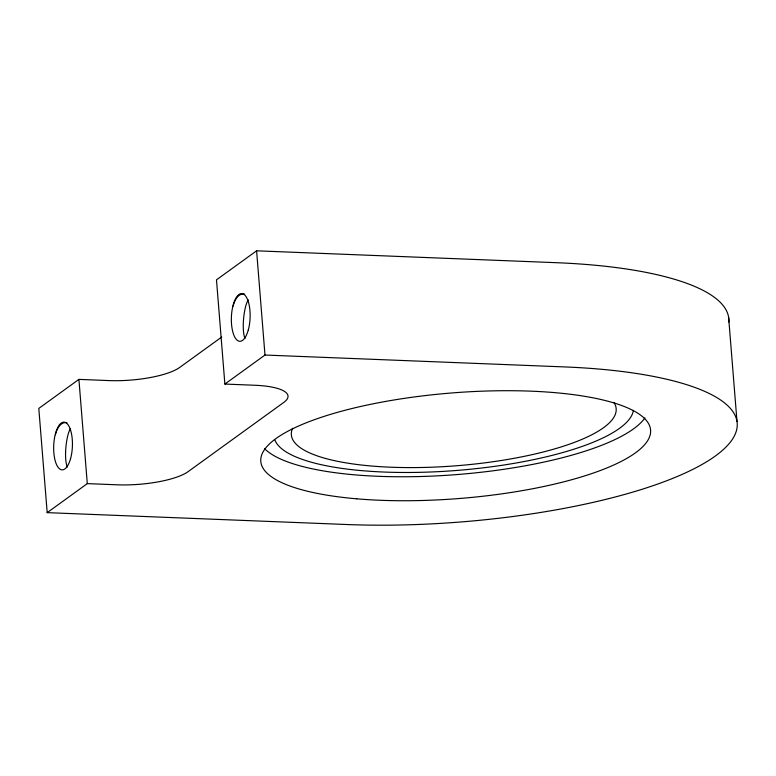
<?xml version="1.0" encoding="UTF-8"?>
<svg xmlns="http://www.w3.org/2000/svg" width="776" height="776" viewBox="0 0 776 776"><rect width="100%" height="100%" fill="white"/><g stroke="black" fill="none" stroke-linecap="round" stroke-linejoin="round"><path stroke-width="1.16" d="M221.732 337.017L179.741 367.407A54.31 14.695 -4.6 0 1 108.873 380.579L78.909 379.386L38.8 408.418L47.191 512.645L346.794 524.518A282.406 76.417 -4.6 0 0 715.346 456.007A282.406 76.417 -4.6 0 0 564.588 366.922L264.985 355.039L224.875 384.062L216.485 279.835L256.594 250.813L556.198 262.686A282.406 76.417 -4.6 0 1 728.809 322.05M47.191 512.645L87.29 483.623L117.254 484.806A54.31 14.695 -4.6 0 0 188.131 471.633L283.822 402.385A54.31 14.695 -4.6 0 0 254.829 385.255L224.875 384.062M728.615 317.248L736.996 421.475M256.594 250.813L264.985 355.039M78.909 379.386L87.29 483.623M644.924 417.886A195.513 52.904 -4.6 0 1 458.238 474.466A195.513 52.904 -4.6 0 1 264.548 448.615M633.381 410.378A180.304 48.791 -4.6 0 1 459.508 470.227A180.304 48.791 -4.6 0 1 274.985 440.215M613.903 402.404A162.931 44.087 -4.6 0 1 457.297 465.697A162.931 44.087 -4.6 0 1 292.581 428.255M244.964 338.443A23.629 6.402 -83.7 0 1 245.565 306.675A23.629 11.912 87.8 0 1 248.223 299.895M233.091 306.18A23.629 11.912 87.8 0 1 244.673 294.191M67.269 467.026A23.629 6.402 -83.7 0 1 67.871 435.258A23.629 11.912 87.8 0 1 70.529 428.478M55.397 434.773A23.629 11.912 87.8 0 1 66.978 422.774M356.795 498.822A195.513 52.904 -4.6 0 0 650.618 431.64A195.513 52.904 -4.6 0 0 359.657 406.702A195.513 52.904 -4.6 0 0 356.795 498.822M248.281 330.013A23.901 9.361 -87.7 0 0 241.831 293.57A23.901 9.361 -87.7 0 0 232.111 328.723A23.901 9.361 -87.7 0 0 248.281 330.013M70.577 458.597A23.901 9.361 -87.7 0 0 64.136 422.154A23.901 9.361 -87.7 0 0 54.417 457.306A23.901 9.361 -87.7 0 0 70.577 458.597"/></g></svg>
